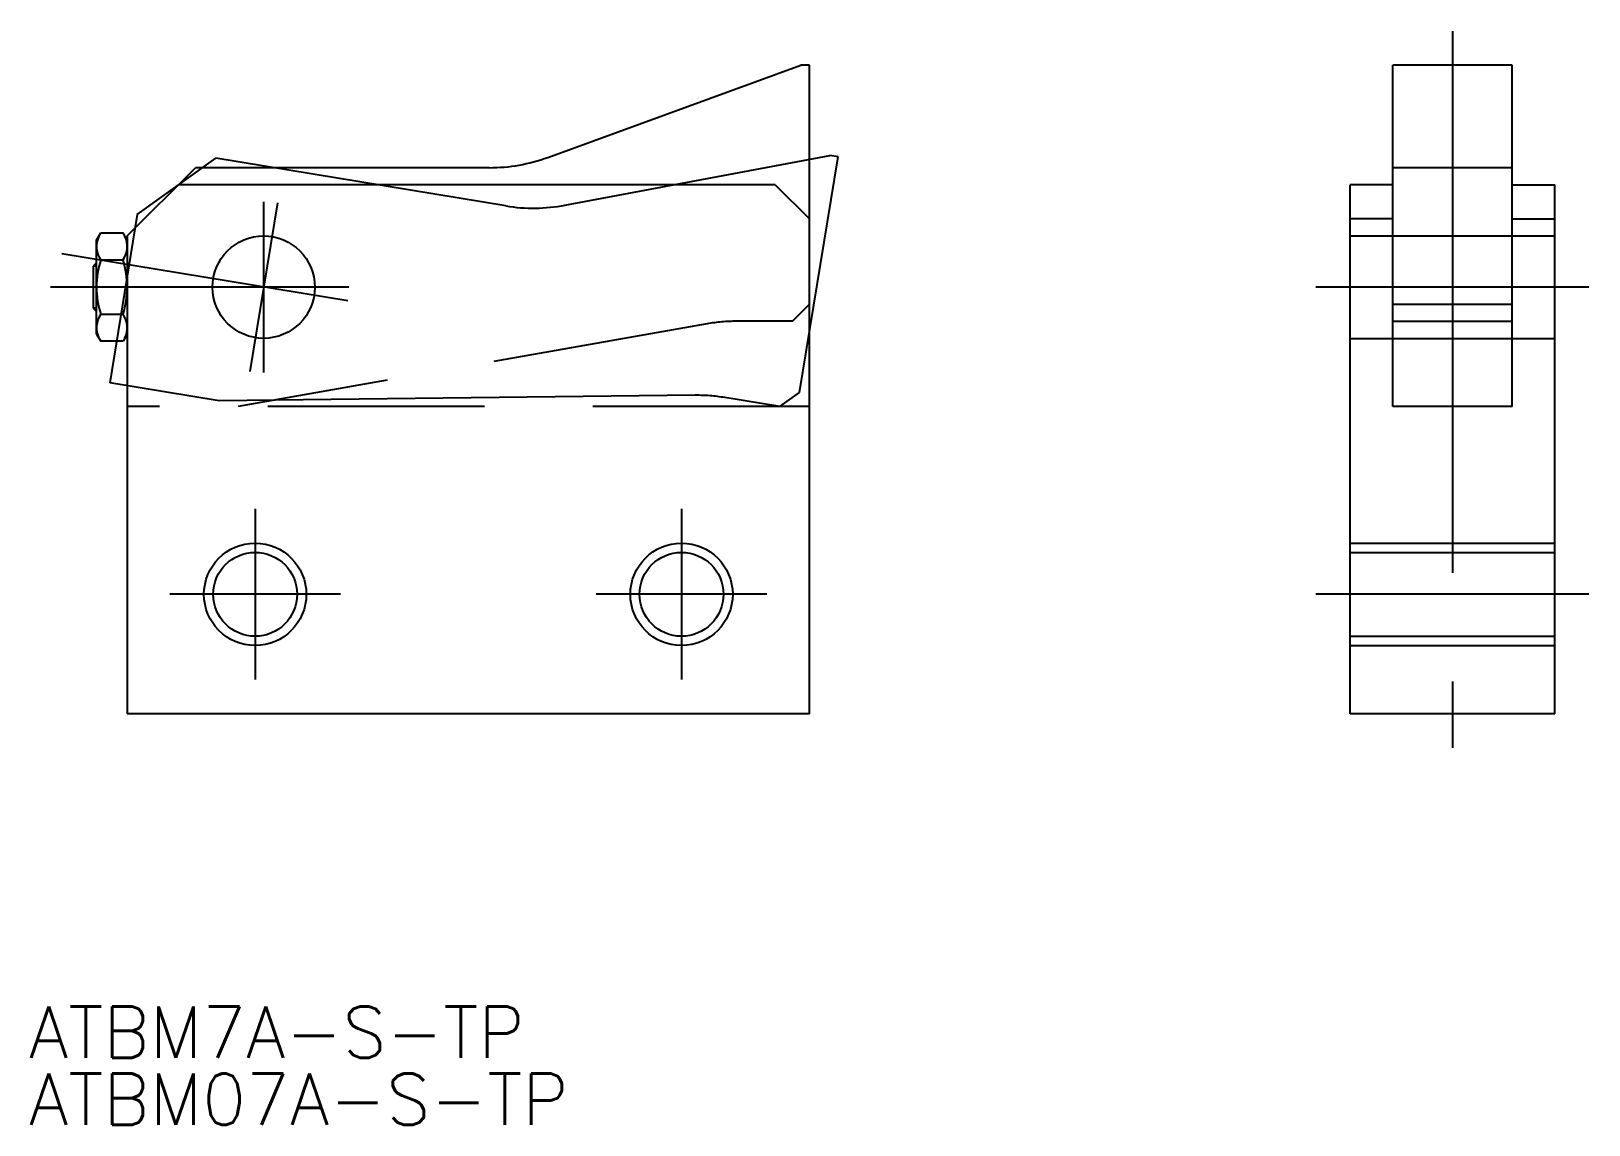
# Model space of a CAD drawing. Extents: x -5.6 to 85.7, y -24.1 to 40.
import ezdxf

# ---------------------------------------------------------------- set-up
doc = ezdxf.new("R2010")
doc.units = 0
for name, pattern in [('CENTER', [50.8, 31.75, -6.35, 6.35, -6.35]), ('DASHED', [19.05, 12.7, -6.35]), ('PHANTOM', [63.5, 31.75, -6.35, 6.35, -6.35, 6.35, -6.35])]:
    doc.linetypes.add(name, pattern=pattern)
doc.layers.get('0').update_dxf_attribs({"linetype": 'CONTINUOUS'})
doc.layers.add('CENTER', color=1, linetype='CENTER')
doc.styles.get("Standard").update_dxf_attribs({"font": 'txt.shx', "height": 3, "bigfont": 'bigfont.shx'})

# ---------------------------------------------------------------- blocks, each defined once
blk = doc.blocks.new('*U4')
at = {"color": 7, "linetype": 'CONTINUOUS'}
blk.add_text('ATBM7A-S-TP', height=3, dxfattribs=at).set_placement((-5.761, -20.156))
blk = doc.blocks.new('*U5')
at = {"color": 7, "linetype": 'CONTINUOUS'}
blk.add_text('ATBM07A-S-TP', height=3, dxfattribs=at).set_placement((-5.761, -24.087))

msp = doc.modelspace()

# ---------------------------------------------------------------- linework, layer by layer
at = {"color": 7, "linetype": 'CONTINUOUS'}
for p, q in [((24.656, 32.602), (39.5, 38)), ((40, 38), (39.5, 38)), ((40, 0), (40, 38)), ((74.199, 18), (74.199, 38)), ((81.199, 38), (74.199, 38)), ((81.199, 18), (81.199, 38)), ((0, 28), (4, 32)), ((21.238, 32), (4, 32)), ((38, 31), (3, 31)), ((38, 31), (40, 29)), ((71.699, 0), (71.699, 31)), ((74.199, 31), (71.699, 31)), ((81.199, 31), (83.699, 31)), ((83.699, 0), (83.699, 31)), ((74.199, 29), (71.699, 29)), ((81.199, 29), (83.699, 29)), ((-1.8, 27.75), (-1.554, 28.175)), ((-1.8, 22.25), (-1.8, 27.75)), ((-1.554, 28.175), (-0.246, 28.175)), ((0, 27.75), (-0.246, 28.175)), ((0, 28), (0, 0)), ((-0.246, 26.588), (-1.554, 26.588)), ((-1.8, 26.429), (-2, 26.229)), ((-2, 26.229), (-2, 23.77)), ((-2, 23.77), (-1.8, 23.57)), ((74.199, 24), (81.199, 24)), ((-1.554, 23.412), (-0.246, 23.412)), ((74.199, 23), (81.199, 23)), ((-1.8, 22.25), (-1.554, 21.825)), ((0, 22.25), (-0.246, 21.825)), ((-0.246, 21.825), (-1.554, 21.825)), ((81.199, 18), (74.199, 18)), ((40, 0), (0, 0)), ((83.699, 0), (71.699, 0))]:
    msp.add_line(p, q, dxfattribs=at)
at = {"color": 3, "linetype": 'PHANTOM'}
for p, q in [((0.592, 29.257), (5.188, 32.556)), ((22.198, 29.761), (5.188, 32.556)), ((25.668, 29.801), (41.191, 32.72)), ((39.414, 18.825), (41.684, 32.639)), ((41.684, 32.639), (41.191, 32.72)), ((0.592, 29.257), (-1.029, 19.39)), ((8.811, 29.934), (7.189, 20.066)), ((12.934, 24.189), (-3.841, 26.946)), ((5.385, 18.336), (-1.029, 19.39)), ((33.302, 18.662), (5.385, 18.336)), ((38.265, 18), (35.04, 18.53)), ((38.265, 18), (39.414, 18.825))]:
    msp.add_line(p, q, dxfattribs=at)
at = {"color": 3, "linetype": 'DASHED'}
for p, q in [((81.199, 32), (74.199, 32)), ((71.699, 28), (83.699, 28)), ((39, 23), (40, 24)), ((33.995, 22.848), (6.5, 18)), ((39, 23), (35.731, 23)), ((71.699, 22), (83.699, 22)), ((40, 18), (0, 18)), ((71.699, 10), (83.699, 10)), ((71.699, 9.458), (83.699, 9.458)), ((71.699, 4.541), (83.699, 4.541)), ((71.699, 4), (83.699, 4))]:
    msp.add_line(p, q, dxfattribs=at)
at = {"color": 3, "linetype": 'CONTINUOUS'}
for p, q in [((-1.8, 26.229), (-2, 26.229)), ((-1.8, 23.77), (-2, 23.77))]:
    msp.add_line(p, q, dxfattribs=at)
at = {"color": 7, "linetype": 'CONTINUOUS'}
for centre, radius in [((8, 25), 3), ((7.5, 7), 2.458), ((32.5, 7), 2.458)]:
    msp.add_circle(centre, radius, dxfattribs=at)
at = {"color": 3, "linetype": 'CONTINUOUS'}
for centre in [(7.5, 7), (32.5, 7)]:
    msp.add_circle(centre, 3, dxfattribs=at)
at = {"color": 7, "linetype": 'CONTINUOUS'}
for centre, radius, start, end in [((21.238, 42), 10, 270, 289.98311), ((-0.394, 27.382), 1.406, 154.38425, 214.38425), ((-1.406, 27.382), 1.406, 325.61575, 25.61575), ((3.454, 25), 5.254, 162.41205, 197.58795), ((-5.254, 25), 5.254, 342.41205, 17.58795), ((-0.394, 22.618), 1.406, 145.61575, 205.61575), ((-1.406, 22.618), 1.406, 334.38425, 34.38425)]:
    msp.add_arc(centre, radius, start, end, dxfattribs=at)
at = {"color": 3, "linetype": 'PHANTOM'}
for centre, start, end in [((23.82, 39.629), 260.66863, 280.65174), ((33.419, 8.662), 80.66863, 90.66863)]:
    msp.add_arc(centre, 10, start, end, dxfattribs=at)
at = {"color": 3, "linetype": 'DASHED'}
msp.add_arc((35.731, 13), 10, 90, 100, dxfattribs=at)
at = {"layer": 'CENTER', "color": 1, "linetype": 'CENTER'}
for p, q in [((77.699, 40), (77.699, -2)), ((8, 30), (8, 20)), ((13, 25), (-4.5, 25)), ((85.699, 25), (69.699, 25)), ((7.5, 12), (7.5, 2)), ((32.5, 12), (32.5, 2)), ((12.5, 7), (2.5, 7)), ((37.5, 7), (27.5, 7)), ((85.699, 7), (69.699, 7))]:
    msp.add_line(p, q, dxfattribs=at)

# ---------------------------------------------------------------- block references
at = {"color": 7, "linetype": 'CONTINUOUS'}
for name in ['*U4', '*U5']:
    msp.add_blockref(name, (0, 0), dxfattribs=at)

doc.saveas('drawing.dxf')
